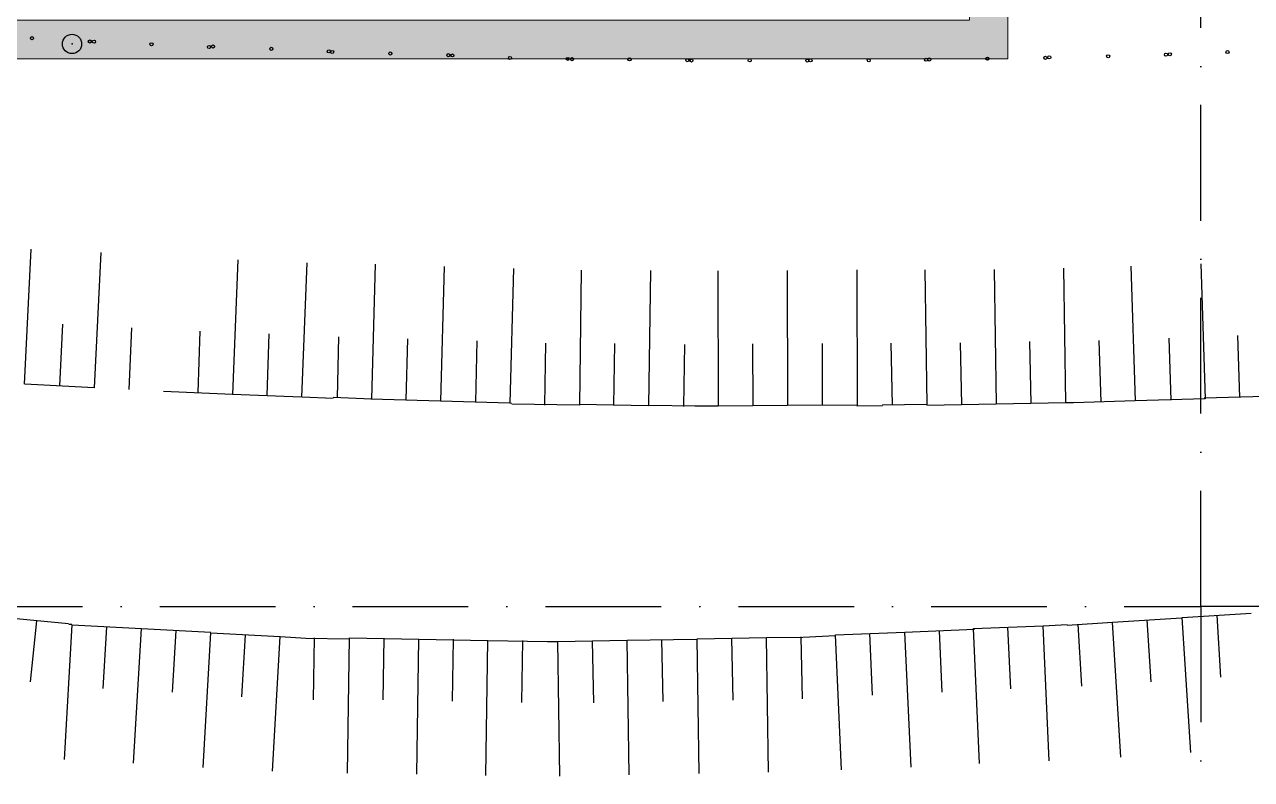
# Model space of a CAD drawing. Header units: millimetres. Extents: x 1353783 to 6492029790, y -7276956 to -512500.
# Drawn here: x 9981313 to 9984494, y -2828950 to -2826993 of the extents above; entities that cross this region are included whole.
import ezdxf

# ---------------------------------------------------------------- set-up
doc = ezdxf.new("R2010")
doc.units = ezdxf.units.MM
doc.linetypes.add('482 Границы районов', pattern=[5, 3, -1, 0, -1])
doc.linetypes.add('CONTI', pattern=[0])
doc.layers.get('0').update_dxf_attribs({"lineweight": 5})
for name, color, linetype in [('PI_DTUNKNOWN', 250, 'CONTI'), ('SIT_LРЕЛЬЕФ', 7, 'CONTI'), ('РЕЛЬЕФ', 7, 'CONTI')]:
    doc.layers.add(name, color=color, linetype=linetype)
doc.layers.add('ГП-Граница учасика ИЖС', color=3, linetype='Continuous', lineweight=5)

# ---------------------------------------------------------------- blocks, each defined once
blk = doc.blocks.new('амвамвам')
at = {"lineweight": 30, "ltscale": 100, "true_color": 0x939598}
h = blk.add_hatch(color=252, dxfattribs=at)
h.dxf.hatch_style = 1
h.paths.add_polyline_path([(9861280, -3525392), (9861280, -3524892), (9856930, -3524892), (9856930, -3525392)], flags=17)
h.paths.add_polyline_path([(9864080, -3525392), (9864080, -3524892), (9875530, -3524892), (9875530, -3539792), (9850030, -3539792), (9849530, -3539792), (9849530, -3522392), (9850030, -3522392), (9850030, -3539292), (9875030, -3539292), (9875030, -3525392)])
at = {"color": 251, "lineweight": 15, "ltscale": 100, "true_color": 0x636466}
blk.add_lwpolyline([(9864080, -3525392), (9864080, -3524892), (9875530, -3524892), (9875530, -3539792), (9850030, -3539792), (9849530, -3539792), (9849530, -3522392), (9850030, -3522392), (9850030, -3539292), (9875030, -3539292), (9875030, -3525392)], close=True, dxfattribs=at)
blk = doc.blocks.new('оо')
at = {"layer": 'PI_DTUNKNOWN', "color": 9, "true_color": 0xc7c8ca}
blk.add_circle((222841.043, -3431705.502), 0.125, dxfattribs=at)
blk.add_point((222841.043, -3431705.502), dxfattribs=at)
at = {"layer": 'SIT_LРЕЛЬЕФ', "color": 9, "true_color": 0xc7c8ca}
for p, q in [((222839.723, -3431707.872), (222839.103, -3431709.512)), ((222840.573, -3431708.192), (222839.953, -3431709.832)), ((222842.233, -3431708.822), (222841.633, -3431710.462)), ((222839.813, -3431708.922), (222839.533, -3431709.672)), ((222843.073, -3431709.132), (222842.473, -3431710.772)), ((222840.653, -3431709.242), (222840.373, -3431709.992)), ((222839.953, -3431709.832), (222839.113, -3431709.512)), ((222843.913, -3431709.422), (222843.333, -3431711.072)), ((222841.483, -3431709.552), (222841.213, -3431710.302)), ((222842.323, -3431709.862), (222842.053, -3431710.612)), ((222844.753, -3431709.722), (222844.173, -3431711.372)), ((222845.603, -3431710.022), (222845.023, -3431711.672)), ((222841.633, -3431710.462), (222840.793, -3431710.152)), ((222843.173, -3431710.172), (222842.913, -3431710.922)), ((222846.433, -3431710.312), (222845.873, -3431711.972)), ((222842.473, -3431710.772), (222841.633, -3431710.462)), ((222844.013, -3431710.472), (222843.753, -3431711.222)), ((222847.283, -3431710.592), (222846.723, -3431712.252)), ((222842.863, -3431710.912), (222842.483, -3431710.772)), ((222844.863, -3431710.772), (222844.603, -3431711.522)), ((222843.333, -3431711.072), (222842.863, -3431710.902)), ((222848.113, -3431710.862), (222847.583, -3431712.532)), ((222844.173, -3431711.372), (222843.323, -3431711.072)), ((222845.703, -3431711.072), (222845.443, -3431711.832)), ((222848.973, -3431711.132), (222848.443, -3431712.802)), ((222845.023, -3431711.672), (222844.173, -3431711.372)), ((222846.553, -3431711.352), (222846.293, -3431712.112)), ((222849.833, -3431711.402), (222849.303, -3431713.072)), ((222845.043, -3431711.682), (222845.023, -3431711.672)), ((222845.873, -3431711.972), (222845.043, -3431711.692)), ((222847.413, -3431711.642), (222847.153, -3431712.402)), ((222850.673, -3431711.672), (222850.163, -3431713.342)), ((222848.253, -3431711.902), (222848.013, -3431712.662)), ((222846.723, -3431712.252), (222845.873, -3431711.962)), ((222851.533, -3431711.942), (222851.023, -3431713.612)), ((222849.113, -3431712.172), (222848.873, -3431712.932)), ((222852.393, -3431712.202), (222851.883, -3431713.872)), ((222837.913, -3431712.302), (222838.703, -3431712.642)), ((222847.293, -3431712.442), (222846.733, -3431712.252)), ((222838.003, -3431713.212), (222838.323, -3431712.482)), ((222847.583, -3431712.532), (222847.293, -3431712.442)), ((222848.443, -3431712.802), (222847.583, -3431712.532)), ((222849.963, -3431712.442), (222849.733, -3431713.212)), ((222853.233, -3431712.442), (222852.753, -3431714.122)), ((222838.113, -3431714.302), (222838.743, -3431712.672)), ((222838.703, -3431712.652), (222838.743, -3431712.662)), ((222838.743, -3431712.672), (222839.583, -3431712.992)), ((222850.823, -3431712.712), (222850.593, -3431713.482)), ((222854.103, -3431712.692), (222853.623, -3431714.372)), ((222838.873, -3431713.582), (222839.163, -3431712.832)), ((222849.303, -3431713.072), (222848.443, -3431712.802)), ((222838.953, -3431714.622), (222839.583, -3431712.992)), ((222839.583, -3431712.992), (222840.423, -3431713.312)), ((222851.683, -3431712.972), (222851.453, -3431713.742)), ((222839.713, -3431713.902), (222840.003, -3431713.152)), ((222849.613, -3431713.182), (222849.293, -3431713.082)), ((222850.163, -3431713.342), (222849.613, -3431713.172)), ((222839.793, -3431714.952), (222840.423, -3431713.322)), ((222840.423, -3431713.322), (222841.263, -3431713.642)), ((222851.023, -3431713.612), (222850.163, -3431713.352)), ((222852.543, -3431713.232), (222852.323, -3431714.002)), ((222840.553, -3431714.232), (222840.843, -3431713.482)), ((222853.413, -3431713.482), (222853.193, -3431714.252)), ((222840.633, -3431715.272), (222841.263, -3431713.642)), ((222841.263, -3431713.642), (222841.573, -3431713.762)), ((222851.883, -3431713.872), (222851.023, -3431713.612)), ((222841.423, -3431714.552), (222841.683, -3431713.792)), ((222841.573, -3431713.762), (222842.103, -3431713.942)), ((222854.273, -3431713.722), (222854.053, -3431714.492)), ((222841.553, -3431715.592), (222842.113, -3431713.932)), ((222842.113, -3431713.932), (222842.963, -3431714.222)), ((222851.983, -3431713.902), (222851.883, -3431713.872)), ((222852.753, -3431714.122), (222851.983, -3431713.902)), ((222842.283, -3431714.832), (222842.543, -3431714.072)), ((222853.623, -3431714.372), (222852.753, -3431714.122)), ((222842.403, -3431715.882), (222842.963, -3431714.222)), ((222842.963, -3431714.222), (222843.813, -3431714.512)), ((222843.133, -3431715.122), (222843.393, -3431714.362)), ((222854.373, -3431714.582), (222853.613, -3431714.362)), ((222843.253, -3431716.172), (222843.813, -3431714.512)), ((222843.813, -3431714.512), (222844.543, -3431714.762)), ((222843.983, -3431715.412), (222844.243, -3431714.652)), ((222844.543, -3431714.762), (222844.673, -3431714.802)), ((222844.163, -3431716.472), (222844.673, -3431714.802)), ((222844.673, -3431714.802), (222845.533, -3431715.062)), ((222844.873, -3431715.702), (222845.103, -3431714.932)), ((222845.023, -3431716.732), (222845.533, -3431715.062)), ((222845.533, -3431715.062), (222846.393, -3431715.322)), ((222845.733, -3431715.962), (222845.963, -3431715.192)), ((222845.893, -3431716.992), (222846.403, -3431715.322)), ((222846.403, -3431715.322), (222847.263, -3431715.582)), ((222846.603, -3431716.222), (222846.833, -3431715.452)), ((222846.753, -3431717.252), (222847.263, -3431715.582)), ((222847.263, -3431715.582), (222847.713, -3431715.722)), ((222847.463, -3431716.482), (222847.693, -3431715.712)), ((222847.713, -3431715.722), (222848.123, -3431715.832)), ((222847.663, -3431717.512), (222848.123, -3431715.822)), ((222848.123, -3431715.822), (222848.993, -3431716.062)), ((222848.343, -3431716.712), (222848.553, -3431715.942)), ((222848.533, -3431717.752), (222848.993, -3431716.062)), ((222848.993, -3431716.062), (222849.863, -3431716.302)), ((222849.213, -3431716.952), (222849.423, -3431716.182)), ((222849.393, -3431717.982), (222849.853, -3431716.292)), ((222849.853, -3431716.292), (222850.723, -3431716.532)), ((222850.073, -3431717.182), (222850.283, -3431716.412)), ((222850.263, -3431718.222), (222850.723, -3431716.532)), ((222850.723, -3431716.532), (222851.023, -3431716.612)), ((222850.963, -3431717.432), (222851.163, -3431716.652)), ((222851.023, -3431716.622), (222851.593, -3431716.762)), ((222851.163, -3431718.462), (222851.593, -3431716.762)), ((222851.593, -3431716.762), (222852.463, -3431716.982)), ((222851.833, -3431717.652), (222852.033, -3431716.872)), ((222852.043, -3431718.682), (222852.473, -3431716.982)), ((222852.473, -3431716.982), (222853.343, -3431717.202)), ((222852.713, -3431717.872), (222852.913, -3431717.092))]:
    blk.add_line(p, q, dxfattribs=at)
for centre in [(222840.573, -3431705.272), (222841.273, -3431705.542), (222841.323, -3431705.562), (222842.023, -3431705.822), (222842.723, -3431706.082), (222842.773, -3431706.092), (222843.483, -3431706.352), (222844.183, -3431706.612), (222844.223, -3431706.632), (222844.933, -3431706.882), (222845.643, -3431707.132), (222845.693, -3431707.152), (222846.393, -3431707.412), (222847.103, -3431707.652), (222847.153, -3431707.672), (222847.863, -3431707.902), (222848.573, -3431708.142), (222848.623, -3431708.162), (222849.343, -3431708.392), (222850.053, -3431708.622), (222850.093, -3431708.632), (222850.813, -3431708.862), (222851.523, -3431709.082), (222851.563, -3431709.092), (222852.283, -3431709.312), (222853.003, -3431709.532), (222853.053, -3431709.542), (222853.783, -3431709.762), (222854.503, -3431709.972), (222854.553, -3431709.982), (222855.273, -3431710.182)]:
    blk.add_circle(centre, 0.02, dxfattribs=at)

msp = doc.modelspace()

# ---------------------------------------------------------------- linework, layer by layer
at = {"layer": 'ГП-Граница учасика ИЖС', "color": 94, "linetype": '482 Границы районов', "lineweight": 30, "ltscale": 100}
for points in [[(9978762.4, -2823601.7), (9978162.4, -2823601.7), (9978162.4, -2828501.7), (9984362.4, -2828501.7), (9984362.4, -2823601.7), (9981572.4, -2823601.7)], [(9989962.4, -2823601.7), (9990562.4, -2823601.7), (9990562.4, -2828501.7), (9984362.4, -2828501.7), (9984362.4, -2823601.7), (9987152.4, -2823601.7)], [(9978762.4, -2832801.7), (9978162.4, -2832801.7), (9978162.4, -2828501.7), (9984362.4, -2828501.7), (9984362.4, -2832801.7), (9981612.4, -2832801.7)], [(9989962.4, -2832801.7), (9990562.4, -2832801.7), (9990562.4, -2828501.7), (9984362.4, -2828501.7), (9984362.4, -2832801.7), (9987112.4, -2832801.7)]]:
    msp.add_lwpolyline(points, dxfattribs=at)

# ---------------------------------------------------------------- block references
at = {"color": 1, "lineweight": 30, "xscale": 0.1999999999999998, "yscale": 0.1999999999999998, "zscale": 0.1999999999999998, "rotation": 359.9999889757423}
msp.add_blockref('амвамвам', (8008756.4, -2119122.9), dxfattribs=at)
at = {"layer": 'РЕЛЬЕФ', "color": 240, "lineweight": 30, "true_color": 0xed1f24, "xscale": 200.0000000000001, "yscale": 200.0000000000001, "zscale": 200.0000000000001, "rotation": 17.80578495452471}
msp.add_blockref('оо', (-242329121, 637008728.1), dxfattribs=at)

doc.saveas('drawing.dxf')
